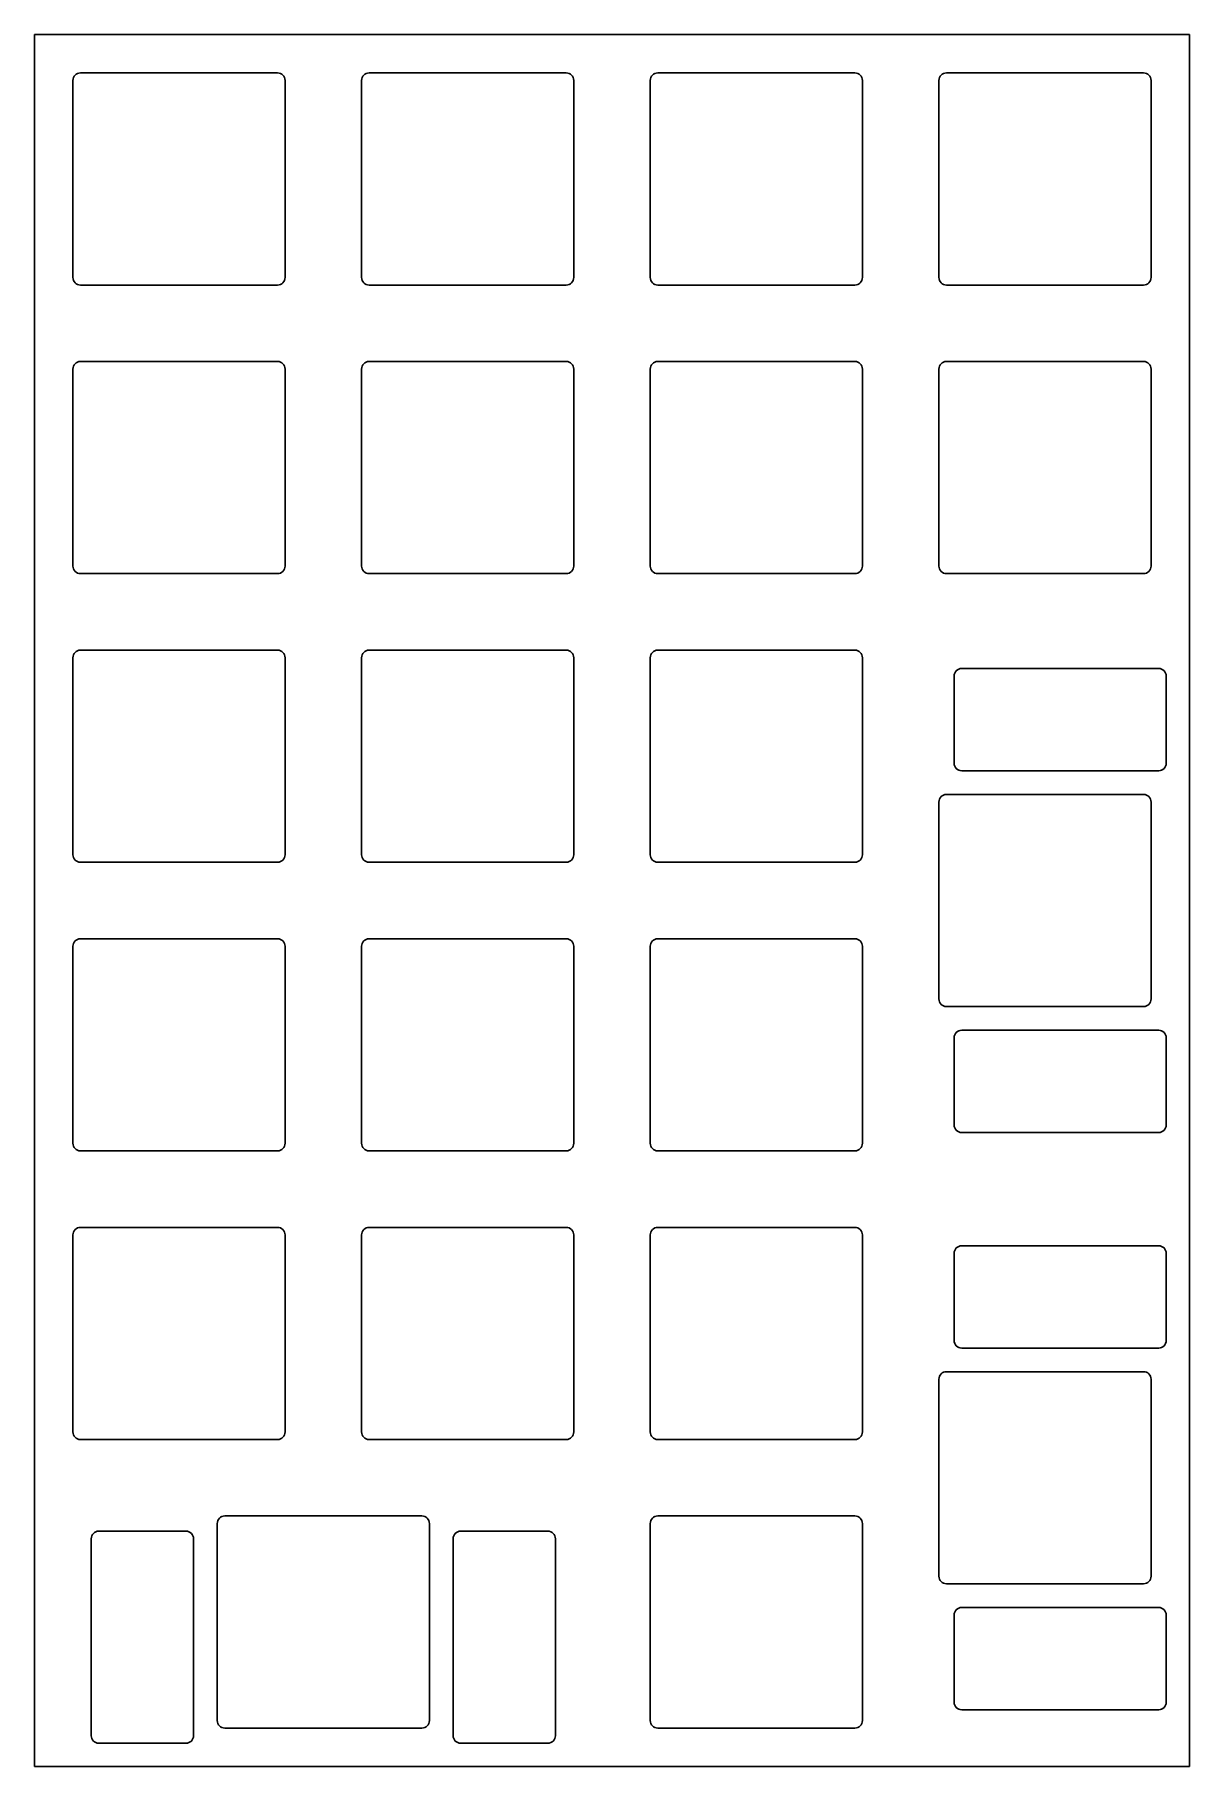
# Model space of a CAD drawing. Header units: millimetres. Extents: x 0 to 76, y -114 to 0.
import ezdxf

# ---------------------------------------------------------------- set-up
doc = ezdxf.new("R2010")
doc.units = ezdxf.units.MM

msp = doc.modelspace()

# ---------------------------------------------------------------- linework, layer by layer
for p, q in [((0, 0), (76.2, 0)), ((0, 0), (0, -114.3)), ((76.2, 0), (76.2, -114.3)), ((2.525, -3.025), (2.525, -16.025)), ((3.025, -2.525), (16.025, -2.525)), ((16.525, -3.025), (16.525, -16.025)), ((21.575, -3.025), (21.575, -16.025)), ((22.075, -2.525), (35.075, -2.525)), ((35.575, -3.025), (35.575, -16.025)), ((40.625, -3.025), (40.625, -16.025)), ((41.125, -2.525), (54.125, -2.525)), ((54.625, -3.025), (54.625, -16.025)), ((59.675, -3.025), (59.675, -16.025)), ((60.175, -2.525), (73.175, -2.525)), ((73.675, -3.025), (73.675, -16.025)), ((3.025, -16.525), (16.025, -16.525)), ((22.075, -16.525), (35.075, -16.525)), ((41.125, -16.525), (54.125, -16.525)), ((60.175, -16.525), (73.175, -16.525)), ((3.025, -21.575), (16.025, -21.575)), ((22.075, -21.575), (35.075, -21.575)), ((41.125, -21.575), (54.125, -21.575)), ((60.175, -21.575), (73.175, -21.575)), ((2.525, -22.075), (2.525, -35.075)), ((16.525, -22.075), (16.525, -35.075)), ((21.575, -22.075), (21.575, -35.075)), ((35.575, -22.075), (35.575, -35.075)), ((40.625, -22.075), (40.625, -35.075)), ((54.625, -22.075), (54.625, -35.075)), ((59.675, -22.075), (59.675, -35.075)), ((73.675, -22.075), (73.675, -35.075)), ((3.025, -35.575), (16.025, -35.575)), ((22.075, -35.575), (35.075, -35.575)), ((41.125, -35.575), (54.125, -35.575)), ((60.175, -35.575), (73.175, -35.575)), ((2.525, -41.125), (2.525, -54.125)), ((3.025, -40.625), (16.025, -40.625)), ((16.525, -41.125), (16.525, -54.125)), ((21.575, -41.125), (21.575, -54.125)), ((22.075, -40.625), (35.075, -40.625)), ((35.575, -41.125), (35.575, -54.125)), ((40.625, -41.125), (40.625, -54.125)), ((41.125, -40.625), (54.125, -40.625)), ((54.625, -41.125), (54.625, -54.125)), ((61.175, -41.837), (74.175, -41.837)), ((60.675, -48.087), (60.675, -42.337)), ((74.675, -48.087), (74.675, -42.337)), ((61.175, -48.587), (74.175, -48.587)), ((73.175, -50.15), (60.175, -50.15)), ((59.675, -50.65), (59.675, -63.65)), ((73.675, -50.65), (73.675, -63.65)), ((3.025, -54.625), (16.025, -54.625)), ((22.075, -54.625), (35.075, -54.625)), ((41.125, -54.625), (54.125, -54.625)), ((2.525, -60.175), (2.525, -73.175)), ((3.025, -59.675), (16.025, -59.675)), ((16.525, -60.175), (16.525, -73.175)), ((21.575, -60.175), (21.575, -73.175)), ((22.075, -59.675), (35.075, -59.675)), ((35.575, -60.175), (35.575, -73.175)), ((40.625, -60.175), (40.625, -73.175)), ((41.125, -59.675), (54.125, -59.675)), ((54.625, -60.175), (54.625, -73.175)), ((73.175, -64.15), (60.175, -64.15)), ((60.675, -71.963), (60.675, -66.213)), ((61.175, -65.713), (74.175, -65.713)), ((74.675, -71.963), (74.675, -66.213)), ((61.175, -72.463), (74.175, -72.463)), ((3.025, -73.675), (16.025, -73.675)), ((22.075, -73.675), (35.075, -73.675)), ((41.125, -73.675), (54.125, -73.675)), ((3.025, -78.725), (16.025, -78.725)), ((22.075, -78.725), (35.075, -78.725)), ((41.125, -78.725), (54.125, -78.725)), ((2.525, -79.225), (2.525, -92.225)), ((16.525, -79.225), (16.525, -92.225)), ((21.575, -79.225), (21.575, -92.225)), ((35.575, -79.225), (35.575, -92.225)), ((40.625, -79.225), (40.625, -92.225)), ((54.625, -79.225), (54.625, -92.225)), ((61.175, -79.937), (74.175, -79.937)), ((60.675, -86.187), (60.675, -80.437)), ((74.675, -86.187), (74.675, -80.437)), ((61.175, -86.687), (74.175, -86.687)), ((59.675, -88.75), (59.675, -101.75)), ((73.175, -88.25), (60.175, -88.25)), ((73.675, -88.75), (73.675, -101.75)), ((3.025, -92.725), (16.025, -92.725)), ((22.075, -92.725), (35.075, -92.725)), ((41.125, -92.725), (54.125, -92.725)), ((12.05, -98.275), (12.05, -111.275)), ((12.55, -97.775), (25.55, -97.775)), ((26.05, -98.275), (26.05, -111.275)), ((40.625, -98.275), (40.625, -111.275)), ((41.125, -97.775), (54.125, -97.775)), ((54.625, -98.275), (54.625, -111.275)), ((3.737, -99.275), (3.737, -112.275)), ((4.237, -98.775), (9.987, -98.775)), ((10.487, -99.275), (10.487, -112.275)), ((27.613, -99.275), (27.613, -112.275)), ((28.113, -98.775), (33.863, -98.775)), ((34.363, -99.275), (34.363, -112.275)), ((73.175, -102.25), (60.175, -102.25)), ((61.175, -103.813), (74.175, -103.813)), ((60.675, -110.063), (60.675, -104.313)), ((74.675, -110.063), (74.675, -104.313)), ((61.175, -110.563), (74.175, -110.563)), ((12.55, -111.775), (25.55, -111.775)), ((41.125, -111.775), (54.125, -111.775)), ((4.237, -112.775), (9.987, -112.775)), ((28.113, -112.775), (33.863, -112.775)), ((0, -114.3), (76.2, -114.3))]:
    msp.add_line(p, q)
for centre, start, end in [((3.025, -3.025), 90, 180), ((16.025, -3.025), 0, 90), ((22.075, -3.025), 90, 180), ((35.075, -3.025), 0, 90), ((41.125, -3.025), 90, 180), ((54.125, -3.025), 0, 90), ((60.175, -3.025), 90, 180), ((73.175, -3.025), 0, 90), ((3.025, -16.025), 180, 270), ((16.025, -16.025), 270, 360), ((22.075, -16.025), 180, 270), ((35.075, -16.025), 270, 360), ((41.125, -16.025), 180, 270), ((54.125, -16.025), 270, 360), ((60.175, -16.025), 180, 270), ((73.175, -16.025), 270, 360), ((3.025, -22.075), 90, 180), ((16.025, -22.075), 0, 90), ((22.075, -22.075), 90, 180), ((35.075, -22.075), 0, 90), ((41.125, -22.075), 90, 180), ((54.125, -22.075), 0, 90), ((60.175, -22.075), 90, 180), ((73.175, -22.075), 0, 90), ((3.025, -35.075), 180, 270), ((16.025, -35.075), 270, 360), ((22.075, -35.075), 180, 270), ((35.075, -35.075), 270, 360), ((41.125, -35.075), 180, 270), ((54.125, -35.075), 270, 360), ((60.175, -35.075), 180, 270), ((73.175, -35.075), 270, 360), ((3.025, -41.125), 90, 180), ((16.025, -41.125), 0, 90), ((22.075, -41.125), 90, 180), ((35.075, -41.125), 0, 90), ((41.125, -41.125), 90, 180), ((54.125, -41.125), 0, 90), ((61.175, -42.337), -270, -180), ((74.175, -42.337), 0, 90), ((61.175, -48.087), -180, -90), ((74.175, -48.087), -90, 0), ((60.175, -50.65), 90, 180), ((73.175, -50.65), 0, 90), ((3.025, -54.125), 180, 270), ((16.025, -54.125), 270, 360), ((22.075, -54.125), 180, 270), ((35.075, -54.125), 270, 360), ((41.125, -54.125), 180, 270), ((54.125, -54.125), 270, 360), ((3.025, -60.175), 90, 180), ((16.025, -60.175), 0, 90), ((22.075, -60.175), 90, 180), ((35.075, -60.175), 0, 90), ((41.125, -60.175), 90, 180), ((54.125, -60.175), 0, 90), ((60.175, -63.65), 180, 270), ((73.175, -63.65), -90, 0), ((61.175, -66.213), -270, -180), ((74.175, -66.213), 0, 90), ((61.175, -71.963), -180, -90), ((74.175, -71.963), -90, 0), ((3.025, -73.175), 180, 270), ((16.025, -73.175), 270, 360), ((22.075, -73.175), 180, 270), ((35.075, -73.175), 270, 360), ((41.125, -73.175), 180, 270), ((54.125, -73.175), 270, 360), ((3.025, -79.225), 90, 180), ((16.025, -79.225), 0, 90), ((22.075, -79.225), 90, 180), ((35.075, -79.225), 0, 90), ((41.125, -79.225), 90, 180), ((54.125, -79.225), 0, 90), ((61.175, -80.437), -270, -180), ((74.175, -80.437), 0, 90), ((61.175, -86.187), -180, -90), ((74.175, -86.187), -90, 0), ((60.175, -88.75), 90, 180), ((73.175, -88.75), 0, 90), ((3.025, -92.225), 180, 270), ((16.025, -92.225), 270, 360), ((22.075, -92.225), 180, 270), ((35.075, -92.225), 270, 360), ((41.125, -92.225), 180, 270), ((54.125, -92.225), 270, 360), ((12.55, -98.275), 90, 180), ((25.55, -98.275), 0, 90), ((41.125, -98.275), 90, 180), ((54.125, -98.275), 0, 90), ((4.237, -99.275), 90, 180), ((9.987, -99.275), 0, 90), ((28.113, -99.275), 90, 180), ((33.863, -99.275), 0, 90), ((60.175, -101.75), 180, 270), ((73.175, -101.75), -90, 0), ((61.175, -104.313), -270, -180), ((74.175, -104.313), 0, 90), ((61.175, -110.063), -180, -90), ((74.175, -110.063), -90, 0), ((12.55, -111.275), 180, 270), ((25.55, -111.275), 270, 360), ((41.125, -111.275), 180, 270), ((54.125, -111.275), 270, 360), ((4.237, -112.275), 180, 270), ((9.987, -112.275), 270, 360), ((28.113, -112.275), 180, 270), ((33.863, -112.275), 270, 360)]:
    msp.add_arc(centre, 0.5, start, end)

doc.saveas('drawing.dxf')
